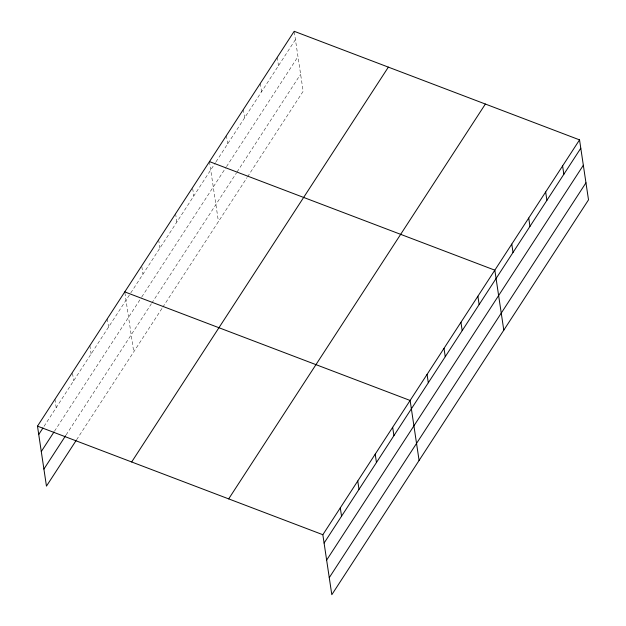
<?xml version="1.0" encoding="UTF-8"?>
<svg xmlns="http://www.w3.org/2000/svg" width="626" height="626" viewBox="0 0 626 626"><rect width="100%" height="100%" fill="white"/><g stroke="black" fill="none" stroke-linecap="round" stroke-linejoin="round"><path stroke-width="0.47" stroke-dasharray="3.13 2.35" d="M44.031 426.345L130.247 293.719M130.779 292.905L215.493 162.603M216.017 161.79L295.433 39.634M54.509 431.181L141.273 297.733M141.797 296.92L225.978 167.432M226.51 166.618L297.984 56.676M66.129 434.913L151.304 303.892M151.836 303.078L236.542 172.776M237.074 171.962L300.605 74.244M76.607 439.749L162.322 307.906M162.854 307.092L247.035 177.604M247.56 176.79L303.156 91.286L294.189 31.3M277.248 57.357L278.492 65.699M260.306 83.422L261.551 91.756M243.365 109.48L244.609 117.813M226.424 135.537L227.668 143.878M209.475 161.602L218.443 221.581M192.675 188.582L193.786 195.993M175.593 213.716L176.837 222.05M158.652 239.774L159.896 248.115M141.852 266.762L142.955 274.172M124.91 292.819L133.737 351.882M107.312 318.744L108.556 327.085M89.862 345.591L91.106 353.933M72.546 373.37L73.649 380.78M54.947 399.294L56.191 407.628"/><path stroke-width="0.94" d="M76.082 440.563L46.457 486.128L37.49 426.142L294.189 31.3L579.543 139.872L588.51 199.858L331.811 594.7L322.844 534.714L579.543 139.872M38.742 434.475L42.967 427.973M41.285 451.526L53.985 431.995M43.914 469.085L65.597 435.727M131.663 461.972L388.355 67.131M228.678 498.891L485.377 104.041M324.096 543.055L580.787 148.213M326.639 560.098L583.338 165.256M329.268 577.657L585.959 182.815M209.475 161.602L494.83 270.174L503.797 330.152M124.77 291.896L410.124 400.468L419.091 460.454M37.49 426.142L322.844 534.714M562.602 165.937L563.846 174.271M545.661 191.994L546.905 200.328M528.72 218.051L529.964 226.385M511.778 244.109L513.023 252.45M477.888 296.231L479.14 304.565M460.947 322.288L462.191 330.63M444.006 348.353L445.25 356.687M427.065 374.411L428.309 382.744M392.666 427.315L393.91 435.657M375.217 454.171L376.461 462.504M357.759 481.018L359.003 489.352M340.301 507.866L341.546 516.2"/></g></svg>
